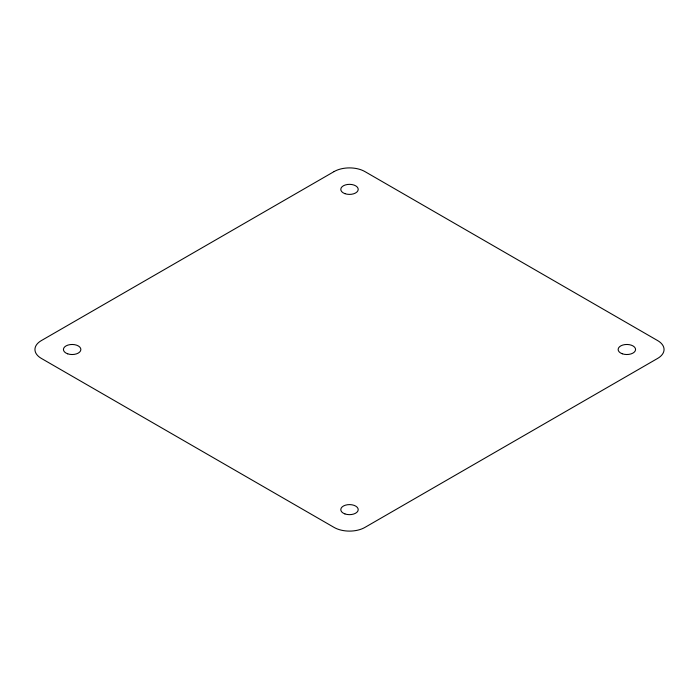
<?xml version="1.0" encoding="UTF-8"?>
<svg xmlns="http://www.w3.org/2000/svg" width="699" height="699" viewBox="0 0 699 699"><rect width="100%" height="100%" fill="white"/><g stroke="black" fill="none" stroke-linecap="round" stroke-linejoin="round"><path stroke-width="1.05" d="M334.096 171.578L41.328 340.605A21.791 12.582 0 0 0 41.328 358.395L334.096 527.422A21.791 12.582 0 0 0 364.904 527.422L657.672 358.395A21.791 12.582 0 0 0 657.672 340.605L364.904 171.578A21.791 12.582 0 0 0 334.096 171.578M67.689 353.825A8.72 5.033 0 0 0 80.866 349.57A8.72 5.033 0 0 0 67.899 345.105A8.72 5.033 0 0 0 67.689 353.825M344.904 513.905A8.72 5.033 0 0 0 358.211 509.789A8.72 5.033 0 0 0 345.385 505.194A8.72 5.033 0 0 0 344.904 513.905M622.259 353.773A8.72 5.033 0 0 0 635.566 349.657A8.72 5.033 0 0 0 622.73 345.061A8.72 5.033 0 0 0 622.259 353.773M344.904 193.649A8.72 5.033 0 0 0 358.211 189.534A8.72 5.033 0 0 0 345.385 184.938A8.72 5.033 0 0 0 344.904 193.649"/></g></svg>
